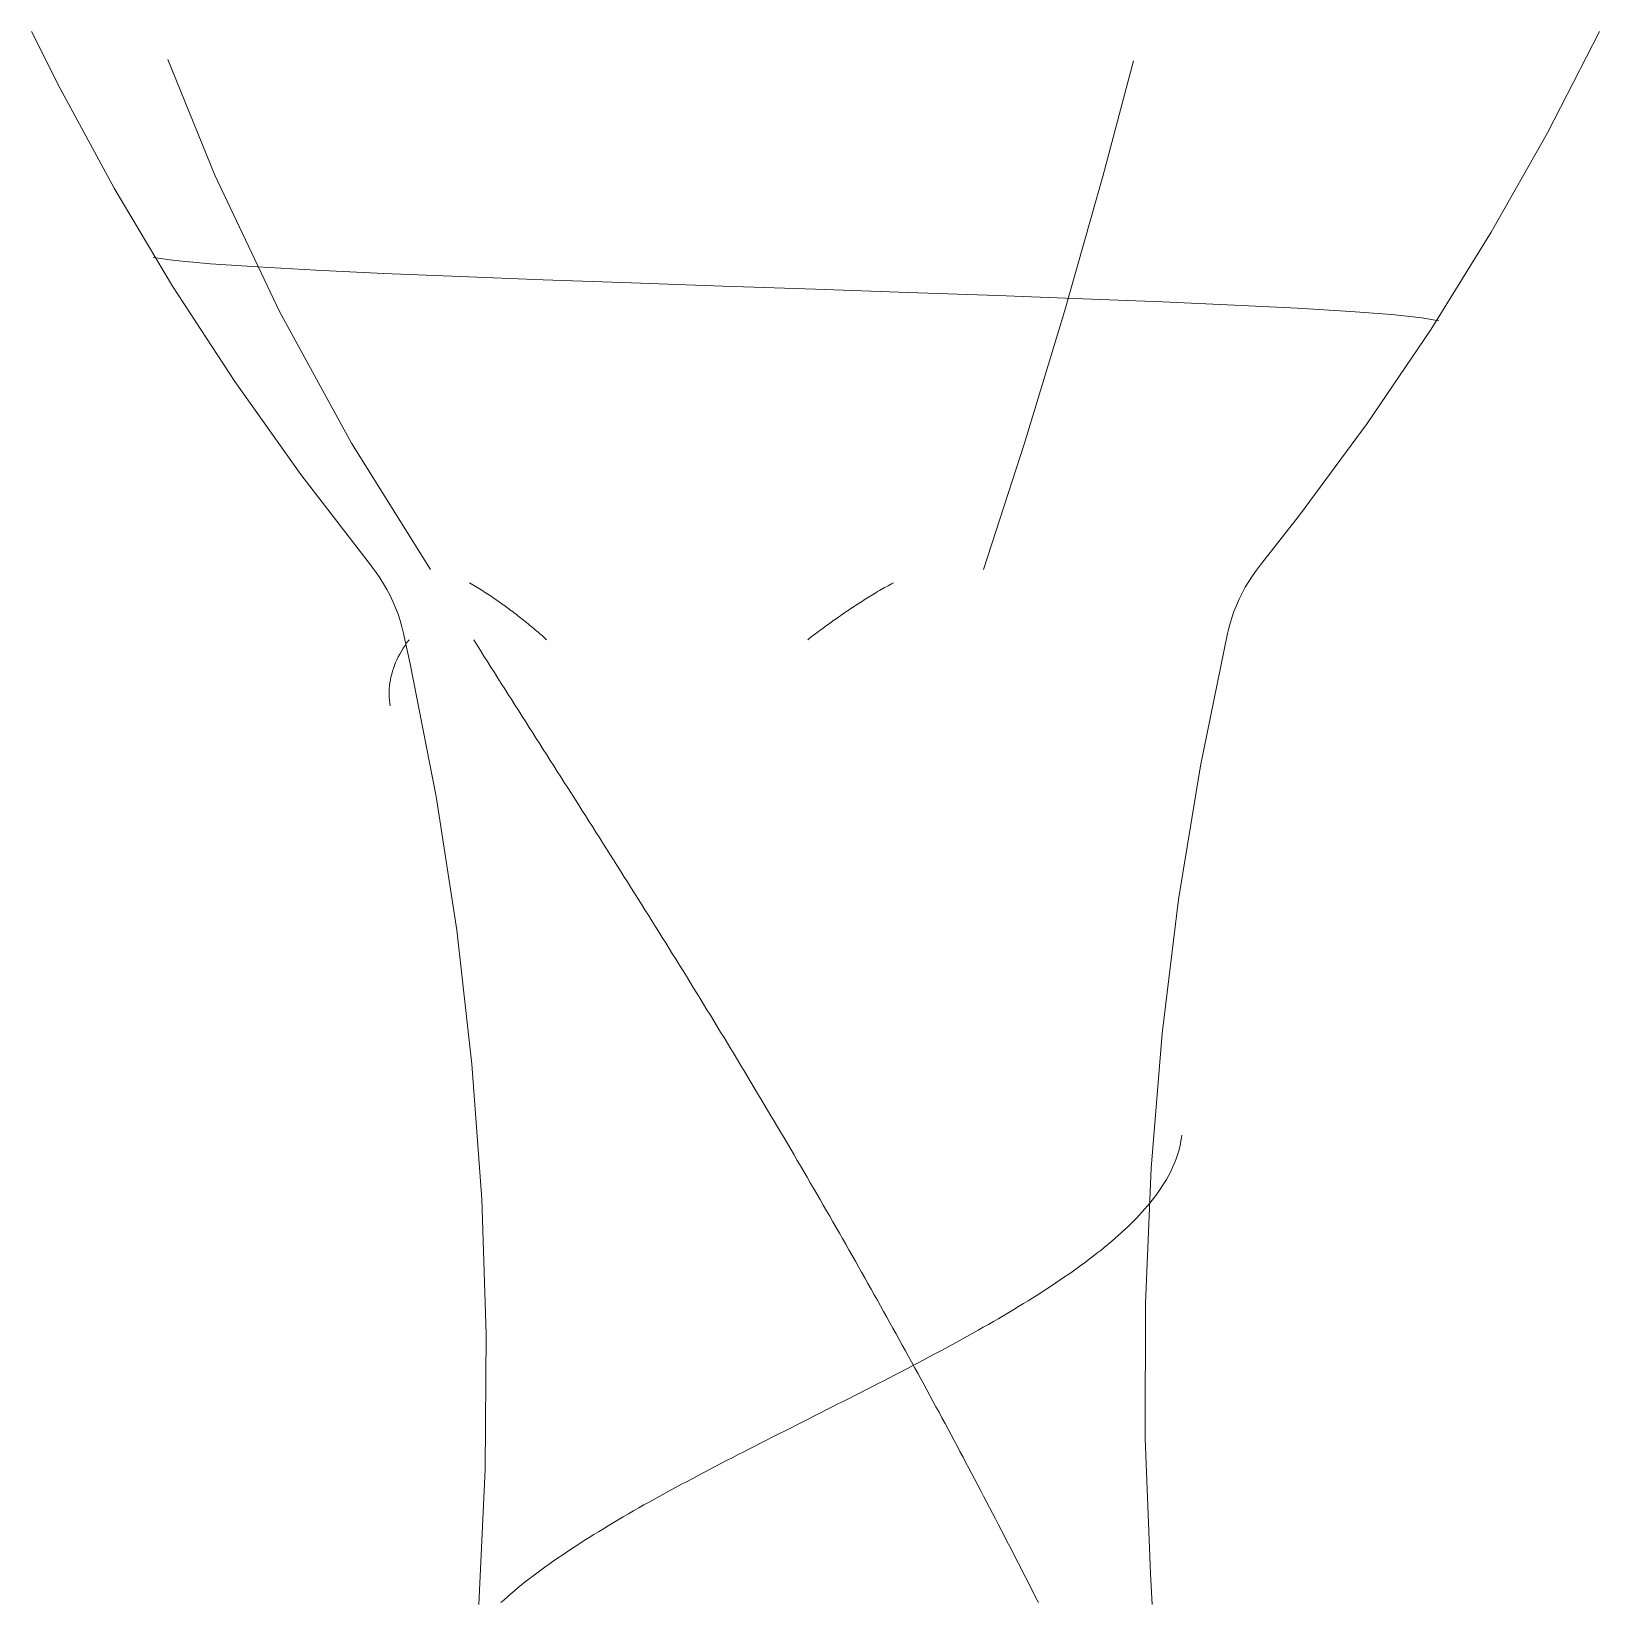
# Model space of a CAD drawing. Header units: inches. Extents: x 21386 to 98862, y -290 to 853.
# Drawn here: x 98178.21 to 98196.83, y 101.31 to 120 of the extents above; entities that cross this region are included whole.
import ezdxf

# ---------------------------------------------------------------- set-up
doc = ezdxf.new("R2010")
doc.units = ezdxf.units.IN
doc.header["$MEASUREMENT"] = 0
doc.layers.add('Q-SPCQ', color=91, linetype='Continuous', lineweight=13)

# ---------------------------------------------------------------- blocks, each defined once
blk = doc.blocks.new('FP_171-Building Section - East_West looking South')
at = {"layer": 'Q-SPCQ', "color": 8, "lineweight": 9, "flags": 128}
for points in [[(-25626.174, 101.312), (-25626.098, 102.917), (-25626.086, 104.523), (-25626.138, 106.128), (-25626.255, 107.73), (-25626.435, 109.325), (-25626.68, 110.913), (-25626.987, 112.489), (-25627.066, 112.849)], [(-25617.281, 112.849), (-25617.603, 111.275), (-25617.862, 109.69), (-25618.057, 108.096), (-25618.188, 106.496), (-25618.255, 104.891), (-25618.258, 103.285), (-25618.197, 101.68), (-25618.174, 101.312)]]:
    blk.add_lwpolyline(points, dxfattribs=at)
blk = doc.blocks.new('FP_172-Building Section - East_West looking South')
at = {"layer": 'Q-SPCQ', "color": 8, "lineweight": 9}
for p, q in [((-25627.05, 112.706), (-25627.072, 112.672)), ((-25627.027, 112.74), (-25627.05, 112.706)), ((-25627.002, 112.774), (-25627.027, 112.74)), ((-25626.234, 112.774), (-25626.193, 112.71)), ((-25626.193, 112.71), (-25626.152, 112.645)), ((-25627.161, 112.502), (-25627.175, 112.468)), ((-25627.146, 112.536), (-25627.161, 112.502)), ((-25627.13, 112.57), (-25627.146, 112.536)), ((-25627.112, 112.604), (-25627.13, 112.57)), ((-25627.093, 112.638), (-25627.112, 112.604)), ((-25627.072, 112.672), (-25627.093, 112.638)), ((-25626.152, 112.645), (-25626.112, 112.58)), ((-25626.112, 112.58), (-25626.071, 112.515)), ((-25626.071, 112.515), (-25626.029, 112.45)), ((-25627.217, 112.331), (-25627.224, 112.297)), ((-25627.208, 112.365), (-25627.217, 112.331)), ((-25627.199, 112.399), (-25627.208, 112.365)), ((-25627.188, 112.433), (-25627.199, 112.399)), ((-25627.175, 112.468), (-25627.188, 112.433)), ((-25626.029, 112.45), (-25625.988, 112.384)), ((-25625.988, 112.384), (-25625.947, 112.319)), ((-25625.947, 112.319), (-25625.906, 112.254)), ((-25627.238, 112.16), (-25627.239, 112.126)), ((-25627.239, 112.126), (-25627.238, 112.092)), ((-25627.237, 112.194), (-25627.238, 112.16)), ((-25627.234, 112.228), (-25627.237, 112.194)), ((-25627.229, 112.263), (-25627.234, 112.228)), ((-25627.224, 112.297), (-25627.229, 112.263)), ((-25625.906, 112.254), (-25625.865, 112.189)), ((-25625.865, 112.189), (-25625.823, 112.124)), ((-25627.238, 112.092), (-25627.235, 112.057)), ((-25627.235, 112.057), (-25627.232, 112.023)), ((-25627.232, 112.023), (-25627.227, 111.989)), ((-25625.823, 112.124), (-25625.782, 112.059)), ((-25625.782, 112.059), (-25625.741, 111.994)), ((-25625.741, 111.994), (-25625.699, 111.928)), ((-25625.699, 111.928), (-25625.658, 111.863)), ((-25625.658, 111.863), (-25625.616, 111.798)), ((-25625.616, 111.798), (-25625.575, 111.733)), ((-25625.575, 111.733), (-25625.533, 111.667)), ((-25625.533, 111.667), (-25625.491, 111.602)), ((-25625.491, 111.602), (-25625.45, 111.537)), ((-25625.45, 111.537), (-25625.408, 111.471)), ((-25625.408, 111.471), (-25625.366, 111.406)), ((-25625.366, 111.406), (-25625.325, 111.341)), ((-25625.325, 111.341), (-25625.283, 111.275)), ((-25625.283, 111.275), (-25625.241, 111.21)), ((-25625.241, 111.21), (-25625.2, 111.144)), ((-25625.2, 111.144), (-25625.158, 111.079)), ((-25625.158, 111.079), (-25625.116, 111.013)), ((-25625.116, 111.013), (-25625.074, 110.948)), ((-25625.074, 110.948), (-25625.033, 110.882)), ((-25625.033, 110.882), (-25624.991, 110.817)), ((-25624.991, 110.817), (-25624.949, 110.751)), ((-25624.949, 110.751), (-25624.907, 110.685)), ((-25624.907, 110.685), (-25624.866, 110.62)), ((-25624.866, 110.62), (-25624.824, 110.554)), ((-25624.824, 110.554), (-25624.782, 110.488)), ((-25624.782, 110.488), (-25624.741, 110.423)), ((-25624.741, 110.423), (-25624.699, 110.357)), ((-25624.699, 110.357), (-25624.657, 110.291)), ((-25624.657, 110.291), (-25624.616, 110.226)), ((-25624.616, 110.226), (-25624.574, 110.16)), ((-25624.574, 110.16), (-25624.532, 110.094)), ((-25624.532, 110.094), (-25624.491, 110.028)), ((-25624.491, 110.028), (-25624.449, 109.963)), ((-25624.449, 109.963), (-25624.408, 109.897)), ((-25624.408, 109.897), (-25624.366, 109.831)), ((-25624.366, 109.831), (-25624.325, 109.765)), ((-25624.325, 109.765), (-25624.283, 109.699)), ((-25624.283, 109.699), (-25624.242, 109.633)), ((-25624.242, 109.633), (-25624.201, 109.567)), ((-25624.201, 109.567), (-25624.159, 109.502)), ((-25624.159, 109.502), (-25624.118, 109.436)), ((-25624.118, 109.436), (-25624.077, 109.37)), ((-25624.077, 109.37), (-25624.036, 109.304)), ((-25624.036, 109.304), (-25623.994, 109.238)), ((-25623.994, 109.238), (-25623.953, 109.172)), ((-25623.953, 109.172), (-25623.912, 109.106)), ((-25623.912, 109.106), (-25623.871, 109.04)), ((-25623.871, 109.04), (-25623.83, 108.974)), ((-25623.83, 108.974), (-25623.789, 108.908)), ((-25623.789, 108.908), (-25623.748, 108.842)), ((-25623.748, 108.842), (-25623.707, 108.776)), ((-25623.707, 108.776), (-25623.667, 108.71)), ((-25623.667, 108.71), (-25623.626, 108.643)), ((-25623.626, 108.643), (-25623.585, 108.577)), ((-25623.585, 108.577), (-25623.544, 108.511)), ((-25623.544, 108.511), (-25623.504, 108.445)), ((-25623.504, 108.445), (-25623.463, 108.379)), ((-25623.463, 108.379), (-25623.423, 108.313)), ((-25623.423, 108.313), (-25623.382, 108.247)), ((-25623.382, 108.247), (-25623.342, 108.18)), ((-25623.342, 108.18), (-25623.302, 108.114)), ((-25623.302, 108.114), (-25623.261, 108.048)), ((-25623.261, 108.048), (-25623.221, 107.982)), ((-25623.221, 107.982), (-25623.181, 107.916)), ((-25623.181, 107.916), (-25623.141, 107.849)), ((-25623.141, 107.849), (-25623.101, 107.783)), ((-25623.101, 107.783), (-25623.061, 107.717)), ((-25623.061, 107.717), (-25623.021, 107.651)), ((-25623.021, 107.651), (-25622.981, 107.584)), ((-25622.981, 107.584), (-25622.941, 107.518)), ((-25622.941, 107.518), (-25622.902, 107.452)), ((-25622.902, 107.452), (-25622.862, 107.385)), ((-25622.862, 107.385), (-25622.822, 107.319)), ((-25622.822, 107.319), (-25622.783, 107.253)), ((-25622.783, 107.253), (-25622.743, 107.186)), ((-25622.743, 107.186), (-25622.704, 107.12)), ((-25622.704, 107.12), (-25622.664, 107.054)), ((-25622.664, 107.054), (-25622.625, 106.987)), ((-25622.625, 106.987), (-25622.586, 106.921)), ((-25622.586, 106.921), (-25622.547, 106.855)), ((-25622.547, 106.855), (-25622.508, 106.788)), ((-25622.508, 106.788), (-25622.468, 106.722)), ((-25622.468, 106.722), (-25622.429, 106.655)), ((-25617.856, 106.715), (-25617.866, 106.68)), ((-25617.848, 106.75), (-25617.856, 106.715)), ((-25617.84, 106.785), (-25617.848, 106.75)), ((-25617.833, 106.82), (-25617.84, 106.785)), ((-25617.828, 106.855), (-25617.833, 106.82)), ((-25617.824, 106.89), (-25617.828, 106.855)), ((-25622.429, 106.655), (-25622.391, 106.589)), ((-25622.391, 106.589), (-25622.352, 106.523)), ((-25622.352, 106.523), (-25622.313, 106.456)), ((-25617.917, 106.539), (-25617.933, 106.504)), ((-25617.903, 106.574), (-25617.917, 106.539)), ((-25617.89, 106.609), (-25617.903, 106.574)), ((-25617.877, 106.644), (-25617.89, 106.609)), ((-25617.866, 106.68), (-25617.877, 106.644)), ((-25622.313, 106.456), (-25622.274, 106.39)), ((-25622.274, 106.39), (-25622.236, 106.323)), ((-25618.006, 106.363), (-25618.027, 106.328)), ((-25617.986, 106.399), (-25618.006, 106.363)), ((-25617.967, 106.434), (-25617.986, 106.399)), ((-25617.949, 106.469), (-25617.967, 106.434)), ((-25617.933, 106.504), (-25617.949, 106.469)), ((-25622.236, 106.323), (-25622.197, 106.257)), ((-25622.197, 106.257), (-25622.158, 106.19)), ((-25622.158, 106.19), (-25622.12, 106.124)), ((-25618.147, 106.153), (-25618.174, 106.118)), ((-25618.121, 106.188), (-25618.147, 106.153)), ((-25618.096, 106.223), (-25618.121, 106.188)), ((-25618.072, 106.258), (-25618.096, 106.223)), ((-25618.049, 106.293), (-25618.072, 106.258)), ((-25618.027, 106.328), (-25618.049, 106.293)), ((-25622.12, 106.124), (-25622.082, 106.057)), ((-25622.082, 106.057), (-25622.043, 105.991)), ((-25622.043, 105.991), (-25622.005, 105.925)), ((-25618.293, 105.977), (-25618.326, 105.942)), ((-25618.262, 106.012), (-25618.293, 105.977)), ((-25618.232, 106.047), (-25618.262, 106.012)), ((-25618.203, 106.082), (-25618.232, 106.047)), ((-25618.174, 106.118), (-25618.203, 106.082)), ((-25622.005, 105.925), (-25621.967, 105.858)), ((-25621.967, 105.858), (-25621.929, 105.792)), ((-25621.929, 105.792), (-25621.891, 105.725)), ((-25618.465, 105.801), (-25618.502, 105.766)), ((-25618.428, 105.836), (-25618.465, 105.801)), ((-25618.393, 105.872), (-25618.428, 105.836)), ((-25618.359, 105.907), (-25618.393, 105.872)), ((-25618.326, 105.942), (-25618.359, 105.907)), ((-25621.891, 105.725), (-25621.853, 105.659)), ((-25621.853, 105.659), (-25621.815, 105.592)), ((-25621.815, 105.592), (-25621.777, 105.526)), ((-25618.701, 105.59), (-25618.744, 105.555)), ((-25618.659, 105.625), (-25618.701, 105.59)), ((-25618.619, 105.661), (-25618.659, 105.625)), ((-25618.579, 105.696), (-25618.619, 105.661)), ((-25618.54, 105.731), (-25618.579, 105.696)), ((-25618.502, 105.766), (-25618.54, 105.731)), ((-25621.777, 105.526), (-25621.739, 105.459)), ((-25621.739, 105.459), (-25621.701, 105.393)), ((-25618.922, 105.415), (-25618.969, 105.379)), ((-25618.876, 105.45), (-25618.922, 105.415)), ((-25618.831, 105.485), (-25618.876, 105.45)), ((-25618.787, 105.52), (-25618.831, 105.485)), ((-25618.744, 105.555), (-25618.787, 105.52)), ((-25621.701, 105.393), (-25621.664, 105.326)), ((-25621.664, 105.326), (-25621.626, 105.26)), ((-25621.626, 105.26), (-25621.588, 105.193)), ((-25619.165, 105.239), (-25619.215, 105.204)), ((-25619.115, 105.274), (-25619.165, 105.239)), ((-25619.065, 105.309), (-25619.115, 105.274)), ((-25619.017, 105.344), (-25619.065, 105.309)), ((-25618.969, 105.379), (-25619.017, 105.344)), ((-25621.588, 105.193), (-25621.551, 105.127)), ((-25621.551, 105.127), (-25621.514, 105.06)), ((-25621.514, 105.06), (-25621.476, 104.993)), ((-25619.48, 105.028), (-25619.535, 104.992)), ((-25619.426, 105.063), (-25619.48, 105.028)), ((-25619.372, 105.098), (-25619.426, 105.063)), ((-25619.319, 105.133), (-25619.372, 105.098)), ((-25619.267, 105.168), (-25619.319, 105.133)), ((-25619.215, 105.204), (-25619.267, 105.168)), ((-25621.476, 104.993), (-25621.439, 104.927)), ((-25621.439, 104.927), (-25621.402, 104.86)), ((-25621.402, 104.86), (-25621.365, 104.794)), ((-25619.762, 104.852), (-25619.82, 104.817)), ((-25619.704, 104.887), (-25619.762, 104.852)), ((-25619.647, 104.922), (-25619.704, 104.887)), ((-25619.591, 104.957), (-25619.647, 104.922)), ((-25619.535, 104.992), (-25619.591, 104.957)), ((-25621.365, 104.794), (-25621.327, 104.727)), ((-25621.327, 104.727), (-25621.29, 104.661)), ((-25621.29, 104.661), (-25621.254, 104.594)), ((-25620.059, 104.676), (-25620.12, 104.641)), ((-25619.998, 104.711), (-25620.059, 104.676)), ((-25619.938, 104.746), (-25619.998, 104.711)), ((-25619.879, 104.781), (-25619.938, 104.746)), ((-25619.82, 104.817), (-25619.879, 104.781)), ((-25621.254, 104.594), (-25621.217, 104.528)), ((-25621.217, 104.528), (-25621.18, 104.461)), ((-25620.433, 104.465), (-25620.497, 104.43)), ((-25620.37, 104.5), (-25620.433, 104.465)), ((-25620.306, 104.535), (-25620.37, 104.5)), ((-25620.244, 104.57), (-25620.306, 104.535)), ((-25620.182, 104.606), (-25620.244, 104.57)), ((-25620.12, 104.641), (-25620.182, 104.606)), ((-25621.18, 104.461), (-25621.143, 104.395)), ((-25621.143, 104.395), (-25621.106, 104.328)), ((-25621.106, 104.328), (-25621.07, 104.261)), ((-25620.757, 104.289), (-25620.823, 104.254)), ((-25620.692, 104.324), (-25620.757, 104.289)), ((-25620.626, 104.359), (-25620.692, 104.324)), ((-25620.562, 104.394), (-25620.626, 104.359)), ((-25620.497, 104.43), (-25620.562, 104.394)), ((-25621.09, 104.113), (-25621.158, 104.078)), ((-25621.023, 104.148), (-25621.09, 104.113)), ((-25621.07, 104.261), (-25621.033, 104.195)), ((-25621.033, 104.195), (-25620.997, 104.128)), ((-25620.956, 104.183), (-25621.023, 104.148)), ((-25620.997, 104.128), (-25620.96, 104.062)), ((-25620.889, 104.218), (-25620.956, 104.183)), ((-25620.823, 104.254), (-25620.889, 104.218)), ((-25621.431, 103.937), (-25621.499, 103.902)), ((-25621.362, 103.972), (-25621.431, 103.937)), ((-25621.294, 104.007), (-25621.362, 103.972)), ((-25621.226, 104.043), (-25621.294, 104.007)), ((-25621.158, 104.078), (-25621.226, 104.043)), ((-25620.96, 104.062), (-25620.924, 103.995)), ((-25620.924, 103.995), (-25620.888, 103.929)), ((-25620.888, 103.929), (-25620.852, 103.862)), ((-25621.845, 103.726), (-25621.915, 103.691)), ((-25621.776, 103.761), (-25621.845, 103.726)), ((-25621.706, 103.796), (-25621.776, 103.761)), ((-25621.637, 103.831), (-25621.706, 103.796)), ((-25621.568, 103.867), (-25621.637, 103.831)), ((-25621.499, 103.902), (-25621.568, 103.867)), ((-25620.852, 103.862), (-25620.815, 103.796)), ((-25620.815, 103.796), (-25620.779, 103.729)), ((-25620.779, 103.729), (-25620.743, 103.663)), ((-25622.193, 103.55), (-25622.263, 103.515)), ((-25622.124, 103.585), (-25622.193, 103.55)), ((-25622.054, 103.62), (-25622.124, 103.585)), ((-25621.984, 103.656), (-25622.054, 103.62)), ((-25621.915, 103.691), (-25621.984, 103.656)), ((-25620.743, 103.663), (-25620.707, 103.596)), ((-25620.707, 103.596), (-25620.672, 103.529)), ((-25620.672, 103.529), (-25620.636, 103.463)), ((-25622.542, 103.374), (-25622.611, 103.339)), ((-25622.472, 103.409), (-25622.542, 103.374)), ((-25622.403, 103.444), (-25622.472, 103.409)), ((-25622.333, 103.48), (-25622.403, 103.444)), ((-25622.263, 103.515), (-25622.333, 103.48)), ((-25620.636, 103.463), (-25620.6, 103.396)), ((-25620.6, 103.396), (-25620.564, 103.33)), ((-25622.957, 103.163), (-25623.026, 103.128)), ((-25622.888, 103.198), (-25622.957, 103.163)), ((-25622.819, 103.233), (-25622.888, 103.198)), ((-25622.75, 103.269), (-25622.819, 103.233)), ((-25622.681, 103.304), (-25622.75, 103.269)), ((-25622.611, 103.339), (-25622.681, 103.304)), ((-25620.564, 103.33), (-25620.529, 103.263)), ((-25620.529, 103.263), (-25620.493, 103.197)), ((-25620.493, 103.197), (-25620.458, 103.13)), ((-25623.299, 102.987), (-25623.366, 102.952)), ((-25623.231, 103.022), (-25623.299, 102.987)), ((-25623.163, 103.057), (-25623.231, 103.022)), ((-25623.094, 103.093), (-25623.163, 103.057)), ((-25623.026, 103.128), (-25623.094, 103.093)), ((-25620.458, 103.13), (-25620.422, 103.064)), ((-25620.422, 103.064), (-25620.387, 102.997)), ((-25620.387, 102.997), (-25620.352, 102.931)), ((-25623.633, 102.811), (-25623.699, 102.776)), ((-25623.567, 102.846), (-25623.633, 102.811)), ((-25623.5, 102.882), (-25623.567, 102.846)), ((-25623.433, 102.917), (-25623.5, 102.882)), ((-25623.366, 102.952), (-25623.433, 102.917)), ((-25620.352, 102.931), (-25620.317, 102.864)), ((-25620.317, 102.864), (-25620.281, 102.798)), ((-25620.281, 102.798), (-25620.246, 102.731)), ((-25624.023, 102.6), (-25624.087, 102.565)), ((-25623.959, 102.635), (-25624.023, 102.6)), ((-25623.895, 102.671), (-25623.959, 102.635)), ((-25623.83, 102.706), (-25623.895, 102.671)), ((-25623.765, 102.741), (-25623.83, 102.706)), ((-25623.699, 102.776), (-25623.765, 102.741)), ((-25620.246, 102.731), (-25620.211, 102.665)), ((-25620.211, 102.665), (-25620.177, 102.598)), ((-25620.177, 102.598), (-25620.142, 102.532)), ((-25624.336, 102.424), (-25624.397, 102.389)), ((-25624.274, 102.46), (-25624.336, 102.424)), ((-25624.212, 102.495), (-25624.274, 102.46)), ((-25624.15, 102.53), (-25624.212, 102.495)), ((-25624.087, 102.565), (-25624.15, 102.53)), ((-25620.142, 102.532), (-25620.107, 102.465)), ((-25620.107, 102.465), (-25620.072, 102.398)), ((-25624.635, 102.249), (-25624.694, 102.213)), ((-25624.577, 102.284), (-25624.635, 102.249)), ((-25624.517, 102.319), (-25624.577, 102.284)), ((-25624.457, 102.354), (-25624.517, 102.319)), ((-25624.397, 102.389), (-25624.457, 102.354)), ((-25620.072, 102.398), (-25620.038, 102.332)), ((-25620.038, 102.332), (-25620.003, 102.266)), ((-25620.003, 102.266), (-25619.969, 102.199)), ((-25624.975, 102.038), (-25625.029, 102.003)), ((-25624.92, 102.073), (-25624.975, 102.038)), ((-25624.864, 102.108), (-25624.92, 102.073)), ((-25624.808, 102.143), (-25624.864, 102.108)), ((-25624.751, 102.178), (-25624.808, 102.143)), ((-25624.694, 102.213), (-25624.751, 102.178)), ((-25619.969, 102.199), (-25619.934, 102.133)), ((-25619.934, 102.133), (-25619.9, 102.066)), ((-25619.9, 102.066), (-25619.865, 102)), ((-25625.239, 101.862), (-25625.29, 101.827)), ((-25625.188, 101.897), (-25625.239, 101.862)), ((-25625.136, 101.932), (-25625.188, 101.897)), ((-25625.083, 101.967), (-25625.136, 101.932)), ((-25625.029, 102.003), (-25625.083, 101.967)), ((-25619.865, 102), (-25619.831, 101.933)), ((-25619.831, 101.933), (-25619.797, 101.867)), ((-25619.797, 101.867), (-25619.763, 101.8)), ((-25625.484, 101.686), (-25625.531, 101.651)), ((-25625.437, 101.722), (-25625.484, 101.686)), ((-25625.388, 101.757), (-25625.437, 101.722)), ((-25625.339, 101.792), (-25625.388, 101.757)), ((-25625.29, 101.827), (-25625.339, 101.792)), ((-25619.763, 101.8), (-25619.729, 101.734)), ((-25619.729, 101.734), (-25619.695, 101.667)), ((-25619.695, 101.667), (-25619.661, 101.601)), ((-25625.751, 101.476), (-25625.792, 101.441)), ((-25625.709, 101.511), (-25625.751, 101.476)), ((-25625.665, 101.546), (-25625.709, 101.511)), ((-25625.621, 101.581), (-25625.665, 101.546)), ((-25625.576, 101.616), (-25625.621, 101.581)), ((-25625.531, 101.651), (-25625.576, 101.616)), ((-25619.661, 101.601), (-25619.628, 101.534)), ((-25619.628, 101.534), (-25619.594, 101.468)), ((-25625.872, 101.37), (-25625.911, 101.335)), ((-25625.833, 101.405), (-25625.872, 101.37)), ((-25625.792, 101.441), (-25625.833, 101.405)), ((-25619.594, 101.468), (-25619.56, 101.402)), ((-25619.56, 101.402), (-25619.527, 101.335))]:
    blk.add_line(p, q, dxfattribs=at)
blk = doc.blocks.new('FP_173-Building Section - East_West looking South')
at = {"layer": 'Q-SPCQ', "color": 8, "lineweight": 9, "flags": 128}
for points in [[(-25627.459, 113.662), (-25628.286, 114.735), (-25629.07, 115.84), (-25629.81, 116.975), (-25630.503, 118.139), (-25631.149, 119.33), (-25631.486, 120)], [(-25612.861, 120), (-25613.481, 118.795), (-25614.148, 117.616), (-25614.862, 116.465), (-25615.622, 115.343), (-25616.425, 114.252), (-25616.889, 113.662)]]:
    blk.add_lwpolyline(points, dxfattribs=at)
blk = doc.blocks.new('FP_174-Building Section - East_West looking South')
at = {"layer": 'Q-SPCQ', "color": 8, "lineweight": 9}
for p, q in [((-25629.867, 119.667), (-25629.308, 118.291)), ((-25618.398, 119.651), (-25618.757, 118.291)), ((-25629.308, 118.291), (-25628.54, 116.672)), ((-25618.757, 118.291), (-25619.217, 116.672)), ((-25629.778, 117.278), (-25630.041, 117.316)), ((-25629.362, 117.24), (-25629.778, 117.278)), ((-25628.802, 117.202), (-25629.362, 117.24)), ((-25628.111, 117.164), (-25628.802, 117.202)), ((-25627.303, 117.126), (-25628.111, 117.164)), ((-25626.396, 117.089), (-25627.303, 117.126)), ((-25625.409, 117.051), (-25626.396, 117.089)), ((-25624.361, 117.013), (-25625.409, 117.051)), ((-25623.275, 116.975), (-25624.361, 117.013)), ((-25622.174, 116.938), (-25623.275, 116.975)), ((-25621.079, 116.9), (-25622.174, 116.938)), ((-25620.013, 116.863), (-25621.079, 116.9)), ((-25618.998, 116.825), (-25620.013, 116.863)), ((-25618.053, 116.788), (-25618.998, 116.825)), ((-25628.54, 116.672), (-25627.686, 115.109)), ((-25619.217, 116.672), (-25619.693, 115.109)), ((-25617.198, 116.75), (-25618.053, 116.788)), ((-25616.449, 116.713), (-25617.198, 116.75)), ((-25615.821, 116.675), (-25616.449, 116.713)), ((-25615.327, 116.638), (-25615.821, 116.675)), ((-25614.974, 116.6), (-25615.327, 116.638)), ((-25614.77, 116.563), (-25614.974, 116.6)), ((-25627.686, 115.109), (-25626.748, 113.607)), ((-25619.693, 115.109), (-25620.18, 113.607))]:
    blk.add_line(p, q, dxfattribs=at)
blk = doc.blocks.new('FP_175-Building Section - East_West looking South')
at = {"layer": 'Q-SPCQ', "color": 8, "lineweight": 9, "flags": 128}
for points in [[(-25627.066, 112.849), (-25627.086, 112.926), (-25627.108, 113.003), (-25627.133, 113.079), (-25627.161, 113.154), (-25627.193, 113.228), (-25627.227, 113.3), (-25627.264, 113.371), (-25627.304, 113.44), (-25627.347, 113.508), (-25627.392, 113.574), (-25627.44, 113.638), (-25627.459, 113.662)], [(-25616.889, 113.662), (-25616.938, 113.599), (-25616.984, 113.533), (-25617.028, 113.466), (-25617.069, 113.398), (-25617.107, 113.327), (-25617.142, 113.256), (-25617.175, 113.182), (-25617.204, 113.108), (-25617.231, 113.033), (-25617.254, 112.956), (-25617.274, 112.879), (-25617.281, 112.849)]]:
    blk.add_lwpolyline(points, dxfattribs=at)
blk = doc.blocks.new('FP_176-Building Section - East_West looking South')
at = {"layer": 'Q-SPCQ', "color": 8, "lineweight": 9}
for p, q in [((-25626.283, 113.45), (-25626.263, 113.438)), ((-25626.263, 113.438), (-25626.243, 113.426)), ((-25621.27, 113.439), (-25621.291, 113.427)), ((-25621.249, 113.45), (-25621.27, 113.439)), ((-25626.243, 113.426), (-25626.223, 113.414)), ((-25626.223, 113.414), (-25626.203, 113.402)), ((-25626.203, 113.402), (-25626.183, 113.39)), ((-25626.183, 113.39), (-25626.164, 113.378)), ((-25626.164, 113.378), (-25626.144, 113.366)), ((-25626.144, 113.366), (-25626.124, 113.353)), ((-25626.124, 113.353), (-25626.105, 113.341)), ((-25626.105, 113.341), (-25626.085, 113.328)), ((-25626.085, 113.328), (-25626.066, 113.315)), ((-25626.066, 113.315), (-25626.047, 113.303)), ((-25626.047, 113.303), (-25626.028, 113.29)), ((-25626.028, 113.29), (-25626.008, 113.277)), ((-25626.008, 113.277), (-25625.989, 113.264)), ((-25625.989, 113.264), (-25625.97, 113.251)), ((-25625.97, 113.251), (-25625.952, 113.238)), ((-25621.597, 113.247), (-25621.617, 113.234)), ((-25621.577, 113.259), (-25621.597, 113.247)), ((-25621.557, 113.272), (-25621.577, 113.259)), ((-25621.537, 113.284), (-25621.557, 113.272)), ((-25621.517, 113.296), (-25621.537, 113.284)), ((-25621.497, 113.309), (-25621.517, 113.296)), ((-25621.476, 113.321), (-25621.497, 113.309)), ((-25621.456, 113.333), (-25621.476, 113.321)), ((-25621.436, 113.345), (-25621.456, 113.333)), ((-25621.415, 113.357), (-25621.436, 113.345)), ((-25621.395, 113.369), (-25621.415, 113.357)), ((-25621.374, 113.381), (-25621.395, 113.369)), ((-25621.353, 113.393), (-25621.374, 113.381)), ((-25621.333, 113.404), (-25621.353, 113.393)), ((-25621.312, 113.416), (-25621.333, 113.404)), ((-25621.291, 113.427), (-25621.312, 113.416)), ((-25625.952, 113.238), (-25625.933, 113.225)), ((-25625.933, 113.225), (-25625.914, 113.212)), ((-25625.914, 113.212), (-25625.895, 113.198)), ((-25625.895, 113.198), (-25625.877, 113.185)), ((-25625.877, 113.185), (-25625.858, 113.172)), ((-25625.858, 113.172), (-25625.84, 113.158)), ((-25625.84, 113.158), (-25625.821, 113.145)), ((-25625.821, 113.145), (-25625.803, 113.131)), ((-25625.803, 113.131), (-25625.785, 113.117)), ((-25625.785, 113.117), (-25625.766, 113.104)), ((-25625.766, 113.104), (-25625.748, 113.09)), ((-25625.748, 113.09), (-25625.73, 113.076)), ((-25625.73, 113.076), (-25625.712, 113.062)), ((-25625.712, 113.062), (-25625.694, 113.048)), ((-25621.871, 113.065), (-25621.89, 113.051)), ((-25621.852, 113.078), (-25621.871, 113.065)), ((-25621.833, 113.091), (-25621.852, 113.078)), ((-25621.813, 113.105), (-25621.833, 113.091)), ((-25621.794, 113.118), (-25621.813, 113.105)), ((-25621.774, 113.131), (-25621.794, 113.118)), ((-25621.755, 113.144), (-25621.774, 113.131)), ((-25621.735, 113.157), (-25621.755, 113.144)), ((-25621.716, 113.17), (-25621.735, 113.157)), ((-25621.696, 113.183), (-25621.716, 113.17)), ((-25621.676, 113.196), (-25621.696, 113.183)), ((-25621.657, 113.209), (-25621.676, 113.196)), ((-25621.637, 113.221), (-25621.657, 113.209)), ((-25621.617, 113.234), (-25621.637, 113.221)), ((-25625.694, 113.048), (-25625.677, 113.034)), ((-25625.677, 113.034), (-25625.659, 113.02)), ((-25625.659, 113.02), (-25625.641, 113.006)), ((-25625.641, 113.006), (-25625.624, 112.992)), ((-25625.624, 112.992), (-25625.606, 112.978)), ((-25625.606, 112.978), (-25625.589, 112.963)), ((-25625.589, 112.963), (-25625.571, 112.949)), ((-25625.571, 112.949), (-25625.554, 112.935)), ((-25625.554, 112.935), (-25625.537, 112.92)), ((-25625.537, 112.92), (-25625.519, 112.906)), ((-25625.519, 112.906), (-25625.502, 112.891)), ((-25625.502, 112.891), (-25625.485, 112.877)), ((-25625.485, 112.877), (-25625.468, 112.862)), ((-25622.137, 112.873), (-25622.156, 112.859)), ((-25622.118, 112.887), (-25622.137, 112.873)), ((-25622.099, 112.901), (-25622.118, 112.887)), ((-25622.081, 112.915), (-25622.099, 112.901)), ((-25622.062, 112.929), (-25622.081, 112.915)), ((-25622.043, 112.942), (-25622.062, 112.929)), ((-25622.024, 112.956), (-25622.043, 112.942)), ((-25622.005, 112.97), (-25622.024, 112.956)), ((-25621.986, 112.984), (-25622.005, 112.97)), ((-25621.967, 112.997), (-25621.986, 112.984)), ((-25621.948, 113.011), (-25621.967, 112.997)), ((-25621.929, 113.024), (-25621.948, 113.011)), ((-25621.91, 113.038), (-25621.929, 113.024)), ((-25621.89, 113.051), (-25621.91, 113.038)), ((-25625.468, 112.862), (-25625.451, 112.848)), ((-25625.451, 112.848), (-25625.434, 112.833)), ((-25625.434, 112.833), (-25625.418, 112.819)), ((-25625.418, 112.819), (-25625.401, 112.804)), ((-25625.401, 112.804), (-25625.384, 112.789)), ((-25625.384, 112.789), (-25625.368, 112.774)), ((-25622.249, 112.789), (-25622.267, 112.774)), ((-25622.23, 112.803), (-25622.249, 112.789)), ((-25622.212, 112.817), (-25622.23, 112.803)), ((-25622.193, 112.831), (-25622.212, 112.817)), ((-25622.174, 112.845), (-25622.193, 112.831)), ((-25622.156, 112.859), (-25622.174, 112.845))]:
    blk.add_line(p, q, dxfattribs=at)
blk = doc.blocks.new('Basketball_Backstop-Performance_Sports_Systems-3103-Ceiling_Hung - 27_-0_ to 27_-11 7_8_-652462-Building Section - East_West looking South')
at = {"layer": 'Q-SPCQ', "color": 8, "lineweight": 9}
for name in ['FP_173-Building Section - East_West looking South', 'FP_174-Building Section - East_West looking South', 'FP_175-Building Section - East_West looking South', 'FP_176-Building Section - East_West looking South', 'FP_172-Building Section - East_West looking South', 'FP_171-Building Section - East_West looking South']:
    blk.add_blockref(name, (61904.847, 0), dxfattribs=at)

msp = doc.modelspace()

# ---------------------------------------------------------------- block references
at = {"layer": 'Q-SPCQ', "color": 8, "lineweight": 9}
msp.add_blockref('Basketball_Backstop-Performance_Sports_Systems-3103-Ceiling_Hung - 27_-0_ to 27_-11 7_8_-652462-Building Section - East_West looking South', (61904.847, 0), dxfattribs=at)

doc.saveas('drawing.dxf')
